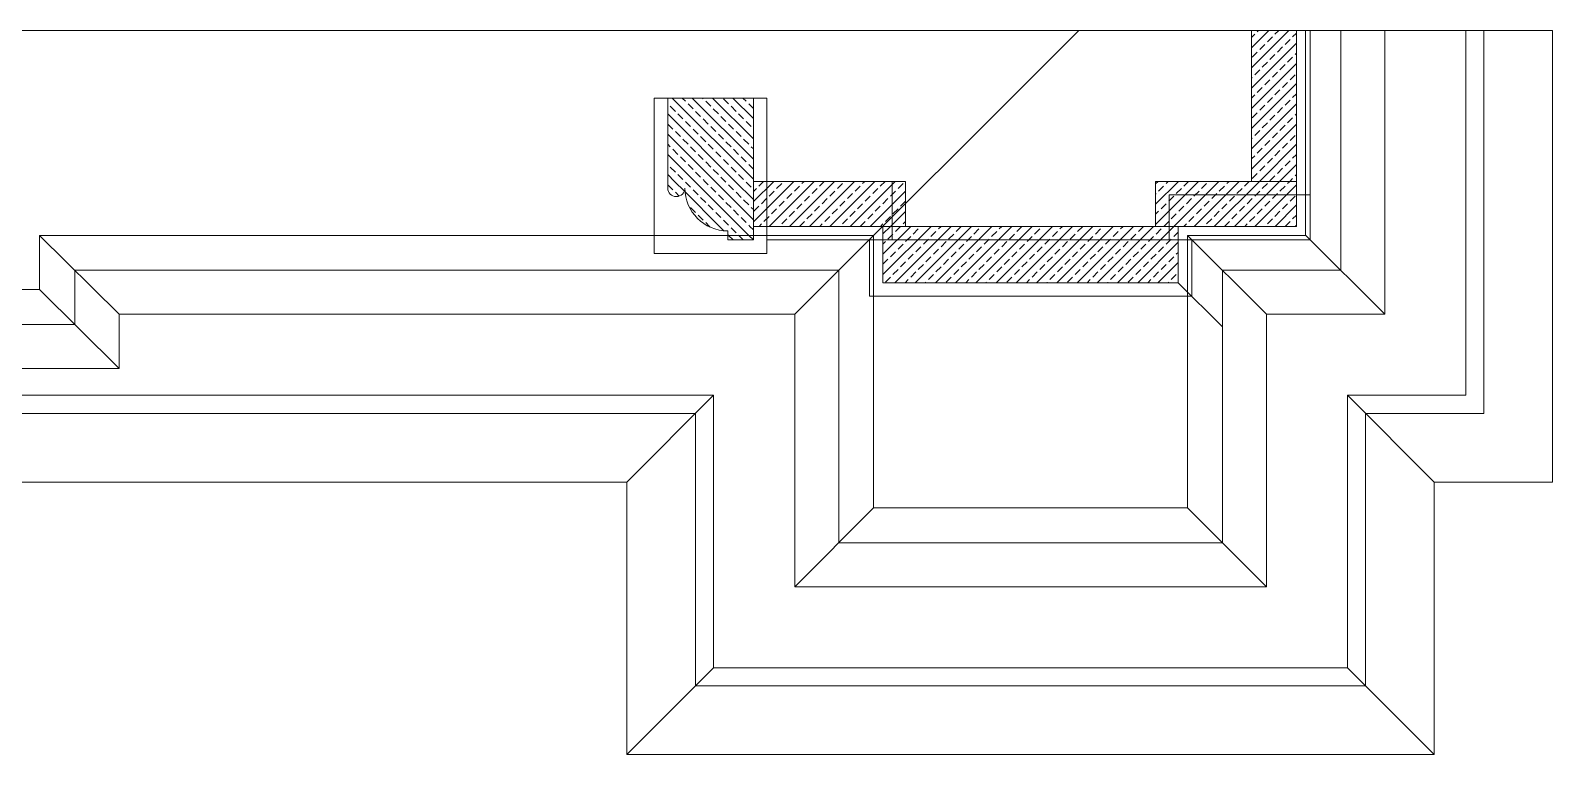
# Model space of a CAD drawing. Header units: millimetres. Extents: x -942 to 1387, y 0 to 1964.
# Drawn here: x 267 to 942, y 1643 to 1964 of the extents above; entities that cross this region are included whole.
import ezdxf

# ---------------------------------------------------------------- set-up
doc = ezdxf.new("R2010")
doc.units = ezdxf.units.MM
doc.layers.add('ceco.net 174', color=7, linetype='Continuous')

msp = doc.modelspace()

# ---------------------------------------------------------------- linework, layer by layer
at = {"layer": 'ceco.net 174', "lineweight": 5}
for p, q in [((942.12, 1964), (0, 1964)), ((605.83, 1838), (731.83, 1964)), ((808.48, 1964), (808.48, 1897)), ((808.48, 1956.33), (816.15, 1964)), ((808.48, 1947.35), (825.13, 1964)), ((808.48, 1960.82), (809.94, 1962.28)), ((811.06, 1963.4), (811.66, 1964)), ((815.55, 1958.91), (817.8, 1961.16)), ((818.92, 1962.28), (820.64, 1964)), ((823.41, 1957.79), (825.65, 1960.04)), ((826.78, 1961.16), (828.48, 1962.86)), ((828.48, 1964), (828.48, 1897)), ((832.48, 1964), (832.48, 1873)), ((834.48, 1964), (834.48, 1871)), ((848.14, 1964), (848.14, 1857.5)), ((867.72, 1964), (867.72, 1838)), ((903.58, 1964), (903.58, 1802)), ((911.58, 1964), (911.58, 1794)), ((942.12, 1964), (942.12, 1763.5)), ((808.48, 1938.37), (828.48, 1958.37)), ((808.82, 1952.18), (811.06, 1954.42)), ((812.18, 1955.55), (814.43, 1957.79)), ((816.67, 1951.06), (818.92, 1953.3)), ((820.04, 1954.42), (822.29, 1956.67)), ((824.53, 1949.93), (826.78, 1952.18)), ((827.9, 1953.3), (828.48, 1953.88)), ((808.48, 1929.39), (828.48, 1949.39)), ((809.94, 1944.32), (812.18, 1946.56)), ((813.31, 1947.69), (815.55, 1949.93)), ((817.8, 1943.2), (820.04, 1945.44)), ((821.16, 1946.56), (823.41, 1948.81)), ((808.48, 1942.86), (808.82, 1943.2)), ((808.48, 1920.41), (828.48, 1940.41)), ((811.06, 1936.46), (813.31, 1938.71)), ((814.43, 1939.83), (816.67, 1942.07)), ((822.29, 1938.71), (824.53, 1940.95)), ((825.65, 1942.07), (827.9, 1944.32)), ((543.48, 1934), (593.48, 1934)), ((543.48, 1934), (543.48, 1865)), ((549.47, 1894), (549.47, 1934)), ((587.47, 1934), (549.47, 1934)), ((587.47, 1897.92), (551.39, 1934)), ((557.33, 1932.56), (555.88, 1934)), ((587.47, 1906.9), (560.37, 1934)), ((565.19, 1933.68), (564.86, 1934)), ((568.55, 1930.31), (566.31, 1932.56)), ((587.47, 1915.88), (569.35, 1934)), ((576.41, 1931.44), (574.17, 1933.68)), ((587.47, 1924.86), (578.33, 1934)), ((584.27, 1932.56), (582.82, 1934)), ((587.47, 1933.84), (587.31, 1934)), ((587.47, 1871), (587.47, 1934)), ((593.48, 1871), (593.48, 1934)), ((808.48, 1933.88), (809.94, 1935.34)), ((815.55, 1931.97), (817.8, 1934.22)), ((818.92, 1935.34), (821.16, 1937.58)), ((823.41, 1930.85), (825.65, 1933.09)), ((826.78, 1934.22), (828.48, 1935.92)), ((579.41, 1897), (549.47, 1926.94)), ((552.84, 1928.07), (550.59, 1930.31)), ((556.21, 1924.7), (553.96, 1926.95)), ((560.7, 1929.19), (558.45, 1931.44)), ((564.06, 1925.82), (561.82, 1928.07)), ((571.92, 1926.95), (569.68, 1929.19)), ((575.29, 1923.58), (573.05, 1925.82)), ((579.78, 1928.07), (577.54, 1930.31)), ((583.15, 1924.7), (580.9, 1926.95)), ((587.47, 1929.35), (585.39, 1931.44)), ((808.48, 1911.43), (828.48, 1931.43)), ((808.82, 1925.24), (811.06, 1927.48)), ((812.18, 1928.6), (814.43, 1930.85)), ((816.67, 1924.11), (818.92, 1926.36)), ((820.04, 1927.48), (822.29, 1929.73)), ((824.53, 1922.99), (826.78, 1925.24)), ((827.9, 1926.36), (828.48, 1926.94)), ((551.72, 1920.21), (549.47, 1922.45)), ((555.08, 1916.84), (552.84, 1919.09)), ((559.57, 1921.33), (557.33, 1923.58)), ((562.94, 1917.97), (560.7, 1920.21)), ((567.43, 1922.46), (565.19, 1924.7)), ((570.8, 1919.09), (568.55, 1921.33)), ((578.66, 1920.21), (576.41, 1922.46)), ((582.03, 1916.84), (579.78, 1919.09)), ((586.52, 1921.33), (584.27, 1923.58)), ((808.48, 1902.45), (828.48, 1922.45)), ((809.94, 1917.38), (812.18, 1919.62)), ((813.31, 1920.75), (815.55, 1922.99)), ((817.8, 1916.26), (820.04, 1918.5)), ((821.16, 1919.62), (823.41, 1921.87)), ((570.43, 1897), (549.47, 1917.96)), ((550.59, 1912.35), (549.47, 1913.47)), ((558.45, 1913.48), (556.21, 1915.72)), ((561.82, 1910.11), (559.57, 1912.35)), ((566.31, 1914.6), (564.06, 1916.84)), ((569.68, 1911.23), (567.43, 1913.48)), ((574.17, 1915.72), (571.92, 1917.97)), ((577.54, 1912.35), (575.29, 1914.6)), ((585.39, 1913.48), (583.15, 1915.72)), ((587.47, 1911.39), (586.52, 1912.35)), ((808.48, 1915.92), (808.82, 1916.26)), ((811.06, 1909.52), (813.31, 1911.77)), ((812.02, 1897), (828.48, 1913.47)), ((814.43, 1912.89), (816.67, 1915.13)), ((822.29, 1911.77), (824.53, 1914.01)), ((825.65, 1915.13), (827.9, 1917.38)), ((561.45, 1897), (549.47, 1908.98)), ((553.96, 1908.99), (551.72, 1911.23)), ((557.33, 1905.62), (555.08, 1907.86)), ((565.19, 1906.74), (562.94, 1908.99)), ((568.55, 1903.37), (566.31, 1905.62)), ((573.05, 1907.86), (570.8, 1910.11)), ((576.41, 1904.5), (574.17, 1906.74)), ((580.9, 1908.99), (578.66, 1911.23)), ((584.27, 1905.62), (582.03, 1907.86)), ((808.48, 1906.94), (809.94, 1908.4)), ((815.55, 1905.03), (817.8, 1907.28)), ((818.92, 1908.4), (821.16, 1910.64)), ((823.41, 1903.91), (825.65, 1906.15)), ((826.78, 1907.28), (828.48, 1908.98)), ((552.47, 1897), (549.47, 1900)), ((552.84, 1901.13), (550.59, 1903.37)), ((556.21, 1897.76), (553.96, 1900.01)), ((560.7, 1902.25), (558.45, 1904.5)), ((564.06, 1898.88), (561.82, 1901.13)), ((571.92, 1900.01), (569.68, 1902.25)), ((574.92, 1897), (573.05, 1898.88)), ((579.78, 1901.13), (577.54, 1903.37)), ((583.15, 1897.76), (580.9, 1900.01)), ((587.47, 1902.41), (585.39, 1904.5)), ((808.82, 1898.3), (811.06, 1900.54)), ((812.18, 1901.66), (814.43, 1903.91)), ((816.67, 1897.17), (818.92, 1899.42)), ((820.04, 1900.54), (822.29, 1902.79)), ((821, 1897), (828.48, 1904.49)), ((825.49, 1897), (826.78, 1898.3)), ((827.9, 1899.42), (828.48, 1900)), ((551.72, 1893.27), (549.47, 1895.51)), ((556.83, 1892.65), (552.47, 1897)), ((554.56, 1890.43), (552.84, 1892.15)), ((572.47, 1877), (557.15, 1892.33)), ((559.57, 1894.39), (557.33, 1896.64)), ((562.94, 1891.02), (560.7, 1893.27)), ((581.45, 1877), (561.45, 1897)), ((565.94, 1897), (565.19, 1897.76)), ((567.43, 1895.51), (565.94, 1897)), ((570.8, 1892.15), (568.55, 1894.39)), ((587.47, 1879.96), (570.43, 1897)), ((575.29, 1896.64), (574.92, 1897)), ((578.66, 1893.27), (576.41, 1895.51)), ((587.47, 1888.94), (579.41, 1897)), ((582.03, 1889.9), (579.78, 1892.15)), ((586.52, 1894.39), (584.27, 1896.64)), ((654.98, 1897), (587.47, 1897)), ((587.47, 1897), (587.47, 1877)), ((587.47, 1896.97), (587.51, 1897)), ((587.47, 1887.99), (596.49, 1897)), ((587.47, 1879.01), (605.47, 1897)), ((587.47, 1892.48), (588.8, 1893.81)), ((589.92, 1894.93), (592, 1897)), ((638.83, 1897), (593.48, 1897)), ((594.41, 1890.44), (596.66, 1892.68)), ((594.45, 1877), (614.45, 1897)), ((597.78, 1893.81), (600.03, 1896.05)), ((602.27, 1889.32), (604.52, 1891.56)), ((603.43, 1877), (623.43, 1897)), ((605.64, 1892.68), (607.88, 1894.93)), ((609.01, 1896.05), (609.96, 1897)), ((612.41, 1877), (632.41, 1897)), ((613.5, 1891.56), (615.74, 1893.81)), ((616.86, 1894.93), (618.94, 1897)), ((621.35, 1890.44), (623.6, 1892.68)), ((621.39, 1877), (641.39, 1897)), ((624.72, 1893.81), (626.97, 1896.05)), ((629.21, 1889.32), (631.46, 1891.56)), ((630.37, 1877), (650.37, 1897)), ((632.58, 1892.68), (634.82, 1894.93)), ((635.95, 1896.05), (636.9, 1897)), ((639.35, 1877), (654.98, 1892.63)), ((640.44, 1891.56), (642.68, 1893.81)), ((643.8, 1894.93), (645.88, 1897)), ((648.29, 1890.44), (650.54, 1892.68)), ((648.98, 1871), (648.98, 1897)), ((651.66, 1893.81), (653.91, 1896.05)), ((654.98, 1877), (654.98, 1897)), ((765.98, 1897), (765.98, 1877)), ((828.48, 1897), (765.98, 1897)), ((765.98, 1895.87), (767.11, 1897)), ((765.98, 1886.89), (776.09, 1897)), ((765.98, 1877.91), (785.07, 1897)), ((765.98, 1891.38), (766.16, 1891.56)), ((767.28, 1892.68), (769.53, 1894.93)), ((770.65, 1896.05), (771.6, 1897)), ((774.05, 1877), (794.05, 1897)), ((775.14, 1891.56), (777.39, 1893.81)), ((778.51, 1894.93), (780.58, 1897)), ((783, 1890.44), (785.24, 1892.68)), ((783.03, 1877), (803.03, 1897)), ((786.37, 1893.81), (788.61, 1896.05)), ((790.86, 1889.32), (793.1, 1891.56)), ((792.02, 1877), (812.02, 1897)), ((794.22, 1892.68), (796.47, 1894.93)), ((797.59, 1896.05), (798.54, 1897)), ((801, 1877), (821, 1897)), ((802.08, 1891.56), (804.33, 1893.81)), ((805.45, 1894.93), (807.52, 1897)), ((809.94, 1890.44), (812.18, 1892.68)), ((809.98, 1877), (828.48, 1895.51)), ((813.31, 1893.81), (815.55, 1896.05)), ((817.8, 1889.32), (820.04, 1891.56)), ((821.16, 1892.68), (823.41, 1894.93)), ((824.53, 1896.05), (825.49, 1897)), ((828.48, 1897), (828.48, 1877)), ((561.82, 1883.17), (559.57, 1885.41)), ((566.31, 1887.66), (564.06, 1889.9)), ((569.68, 1884.29), (567.43, 1886.53)), ((574.17, 1888.78), (571.92, 1891.02)), ((577.54, 1885.41), (575.29, 1887.66)), ((585.39, 1886.53), (583.15, 1888.78)), ((587.47, 1884.45), (586.52, 1885.41)), ((587.68, 1883.7), (589.92, 1885.95)), ((591.04, 1887.07), (593.29, 1889.32)), ((595.53, 1882.58), (597.78, 1884.83)), ((598.9, 1885.95), (601.15, 1888.19)), ((606.76, 1884.83), (609.01, 1887.07)), ((610.13, 1888.19), (612.37, 1890.44)), ((614.62, 1883.7), (616.86, 1885.95)), ((617.99, 1887.07), (620.23, 1889.32)), ((622.48, 1882.58), (624.72, 1884.83)), ((625.84, 1885.95), (628.09, 1888.19)), ((633.7, 1884.83), (635.95, 1887.07)), ((637.07, 1888.19), (639.31, 1890.44)), ((641.56, 1883.7), (643.8, 1885.95)), ((644.93, 1887.07), (647.17, 1889.32)), ((649.42, 1882.58), (651.66, 1884.83)), ((652.78, 1885.95), (654.98, 1888.14)), ((768.4, 1884.83), (770.65, 1887.07)), ((771.77, 1888.19), (774.02, 1890.44)), ((771.98, 1871), (771.98, 1891)), ((771.98, 1891), (834.48, 1891)), ((776.26, 1883.7), (778.51, 1885.95)), ((779.63, 1887.07), (781.88, 1889.32)), ((784.12, 1882.58), (786.37, 1884.83)), ((787.49, 1885.95), (789.73, 1888.19)), ((795.35, 1884.83), (797.59, 1887.07)), ((798.71, 1888.19), (800.96, 1890.44)), ((803.2, 1883.7), (805.45, 1885.95)), ((806.57, 1887.07), (808.82, 1889.32)), ((811.06, 1882.58), (813.31, 1884.83)), ((814.43, 1885.95), (816.67, 1888.19)), ((818.96, 1877), (828.48, 1886.53)), ((822.29, 1884.83), (824.53, 1887.07)), ((825.65, 1888.19), (827.9, 1890.44)), ((565.19, 1879.8), (562.94, 1882.04)), ((567.98, 1877), (566.31, 1878.68)), ((573.05, 1880.92), (570.8, 1883.17)), ((576.41, 1877.55), (574.17, 1879.8)), ((580.9, 1882.04), (578.66, 1884.29)), ((584.27, 1878.68), (582.03, 1880.92)), ((589.96, 1877), (591.04, 1878.09)), ((592.17, 1879.21), (594.41, 1881.46)), ((600.03, 1878.09), (602.27, 1880.34)), ((603.39, 1881.46), (605.64, 1883.7)), ((607.92, 1877), (610.13, 1879.21)), ((611.25, 1880.34), (613.5, 1882.58)), ((616.9, 1877), (617.99, 1878.09)), ((619.11, 1879.21), (621.35, 1881.46)), ((626.97, 1878.09), (629.21, 1880.34)), ((630.33, 1881.46), (632.58, 1883.7)), ((634.86, 1877), (637.07, 1879.21)), ((638.19, 1880.34), (640.44, 1882.58)), ((643.84, 1877), (644.93, 1878.09)), ((646.05, 1879.21), (648.29, 1881.46)), ((648.33, 1877), (654.98, 1883.65)), ((653.91, 1878.09), (654.98, 1879.16)), ((765.98, 1882.4), (767.28, 1883.7)), ((769.56, 1877), (771.77, 1879.21)), ((772.89, 1880.34), (775.14, 1882.58)), ((778.54, 1877), (779.63, 1878.09)), ((780.75, 1879.21), (783, 1881.46)), ((788.61, 1878.09), (790.86, 1880.34)), ((791.98, 1881.46), (794.22, 1883.7)), ((796.51, 1877), (798.71, 1879.21)), ((799.84, 1880.34), (802.08, 1882.58)), ((805.49, 1877), (806.57, 1878.09)), ((807.69, 1879.21), (809.94, 1881.46)), ((815.55, 1878.09), (817.8, 1880.34)), ((818.92, 1881.46), (821.16, 1883.7)), ((823.45, 1877), (825.65, 1879.21)), ((826.78, 1880.34), (828.48, 1882.04)), ((270.71, 1873), (305.95, 1838)), ((270.71, 1873), (270.71, 1848.92)), ((640.83, 1873), (270.71, 1873)), ((568.33, 1876.65), (567.98, 1877)), ((574.4, 1875.08), (572.47, 1877)), ((576.07, 1871), (576.07, 1875)), ((576.47, 1873), (576.07, 1873.4)), ((578.47, 1871), (576.47, 1873)), ((579.78, 1874.19), (577.54, 1876.43)), ((580.96, 1873), (580.9, 1873.06)), ((582.96, 1871), (580.96, 1873)), ((585.45, 1873), (581.45, 1877)), ((585.94, 1877), (585.39, 1877.55)), ((587.45, 1871), (585.45, 1873)), ((587.47, 1875.47), (585.94, 1877)), ((654.98, 1877), (587.47, 1877)), ((640.83, 1873), (640.83, 1752)), ((775.98, 1877), (644.98, 1877)), ((644.98, 1877), (644.98, 1852)), ((644.98, 1873.65), (648.33, 1877)), ((644.98, 1864.67), (657.31, 1877)), ((644.98, 1855.69), (666.29, 1877)), ((647.17, 1871.36), (649.42, 1873.6)), ((650.27, 1852), (675.27, 1877)), ((650.54, 1874.72), (652.78, 1876.97)), ((655.03, 1870.23), (657.27, 1872.48)), ((658.4, 1873.6), (660.64, 1875.85)), ((659.25, 1852), (684.25, 1877)), ((661.76, 1876.97), (661.8, 1877)), ((662.89, 1869.11), (665.13, 1871.36)), ((666.25, 1872.48), (668.5, 1874.72)), ((668.23, 1852), (693.23, 1877)), ((669.62, 1875.85), (670.78, 1877)), ((674.11, 1871.36), (676.36, 1873.6)), ((677.21, 1852), (702.21, 1877)), ((677.48, 1874.72), (679.72, 1876.97)), ((681.97, 1870.23), (684.21, 1872.48)), ((685.34, 1873.6), (687.58, 1875.85)), ((686.19, 1852), (711.19, 1877)), ((688.71, 1876.97), (688.74, 1877)), ((689.83, 1869.11), (692.07, 1871.36)), ((693.2, 1872.48), (695.44, 1874.72)), ((695.17, 1852), (720.17, 1877)), ((696.56, 1875.85), (697.72, 1877)), ((701.05, 1871.36), (703.3, 1873.6)), ((704.15, 1852), (729.15, 1877)), ((704.42, 1874.72), (706.67, 1876.97)), ((708.91, 1870.23), (711.16, 1872.48)), ((712.28, 1873.6), (714.52, 1875.85)), ((713.13, 1852), (738.13, 1877)), ((715.65, 1876.97), (715.68, 1877)), ((716.77, 1869.11), (719.01, 1871.36)), ((720.14, 1872.48), (722.38, 1874.72)), ((722.11, 1852), (747.11, 1877)), ((723.5, 1875.85), (724.66, 1877)), ((727.99, 1871.36), (730.24, 1873.6)), ((731.09, 1852), (756.09, 1877)), ((731.36, 1874.72), (733.61, 1876.97)), ((735.85, 1870.23), (738.1, 1872.48)), ((739.22, 1873.6), (741.46, 1875.85)), ((740.07, 1852), (765.07, 1877)), ((742.59, 1876.97), (742.62, 1877)), ((743.71, 1869.11), (745.95, 1871.36)), ((747.08, 1872.48), (749.32, 1874.72)), ((749.05, 1852), (774.05, 1877)), ((750.44, 1875.85), (751.6, 1877)), ((754.93, 1871.36), (757.18, 1873.6)), ((758.3, 1874.72), (760.55, 1876.97)), ((762.79, 1870.23), (765.04, 1872.48)), ((828.48, 1877), (765.98, 1877)), ((766.16, 1873.6), (768.4, 1875.85)), ((769.53, 1876.97), (769.56, 1877)), ((770.65, 1869.11), (772.89, 1871.36)), ((774.02, 1872.48), (775.98, 1874.44)), ((775.98, 1877), (775.98, 1852)), ((815.12, 1838), (780.12, 1873)), ((832.48, 1873), (780.12, 1873)), ((780.12, 1873), (780.12, 1752)), ((827.94, 1877), (828.48, 1877.55)), ((867.64, 1838), (832.64, 1873)), ((593.48, 1865), (543.48, 1865)), ((587.47, 1871), (576.07, 1871)), ((593.48, 1871), (593.48, 1865)), ((638.98, 1871), (593.48, 1871)), ((638.83, 1871), (781.98, 1871)), ((638.98, 1871), (638.98, 1846)), ((644.98, 1869.16), (646.05, 1870.23)), ((648.29, 1863.5), (650.54, 1865.74)), ((651.66, 1866.87), (653.91, 1869.11)), ((656.15, 1862.38), (658.4, 1864.62)), ((659.52, 1865.74), (661.76, 1867.99)), ((667.38, 1864.62), (669.62, 1866.87)), ((670.74, 1867.99), (672.99, 1870.23)), ((675.23, 1863.5), (677.48, 1865.74)), ((678.6, 1866.87), (680.85, 1869.11)), ((683.09, 1862.38), (685.34, 1864.62)), ((686.46, 1865.74), (688.71, 1867.99)), ((694.32, 1864.62), (696.56, 1866.87)), ((697.69, 1867.99), (699.93, 1870.23)), ((702.18, 1863.5), (704.42, 1865.74)), ((705.54, 1866.87), (707.79, 1869.11)), ((710.03, 1862.38), (712.28, 1864.62)), ((713.4, 1865.74), (715.65, 1867.99)), ((721.26, 1864.62), (723.5, 1866.87)), ((724.63, 1867.99), (726.87, 1870.23)), ((729.12, 1863.5), (731.36, 1865.74)), ((732.48, 1866.87), (734.73, 1869.11)), ((736.97, 1862.38), (739.22, 1864.62)), ((740.34, 1865.74), (742.59, 1867.99)), ((748.2, 1864.62), (750.44, 1866.87)), ((751.57, 1867.99), (753.81, 1870.23)), ((756.06, 1863.5), (758.3, 1865.74)), ((758.03, 1852), (775.98, 1869.95)), ((759.42, 1866.87), (761.67, 1869.11)), ((763.91, 1862.38), (766.16, 1864.62)), ((767.28, 1865.74), (769.53, 1867.99)), ((775.14, 1864.62), (775.98, 1865.46)), ((781.98, 1871), (781.98, 1846)), ((834.48, 1871), (781.98, 1871)), ((644.98, 1860.18), (647.17, 1862.38)), ((649.42, 1855.64), (651.66, 1857.88)), ((652.78, 1859.01), (655.03, 1861.25)), ((660.64, 1857.88), (662.89, 1860.13)), ((664.01, 1861.25), (666.25, 1863.5)), ((668.5, 1856.76), (670.74, 1859.01)), ((671.87, 1860.13), (674.11, 1862.38)), ((676.36, 1855.64), (678.6, 1857.88)), ((679.72, 1859.01), (681.97, 1861.25)), ((687.58, 1857.88), (689.83, 1860.13)), ((690.95, 1861.25), (693.2, 1863.5)), ((695.44, 1856.76), (697.69, 1859.01)), ((698.81, 1860.13), (701.05, 1862.38)), ((703.3, 1855.64), (705.54, 1857.88)), ((706.67, 1859.01), (708.91, 1861.25)), ((714.52, 1857.88), (716.77, 1860.13)), ((717.89, 1861.25), (720.14, 1863.5)), ((722.38, 1856.76), (724.63, 1859.01)), ((725.75, 1860.13), (727.99, 1862.38)), ((730.24, 1855.64), (732.48, 1857.88)), ((733.61, 1859.01), (735.85, 1861.25)), ((741.46, 1857.88), (743.71, 1860.13)), ((744.83, 1861.25), (747.08, 1863.5)), ((749.32, 1856.76), (751.57, 1859.01)), ((752.69, 1860.13), (754.93, 1862.38)), ((757.18, 1855.64), (759.42, 1857.88)), ((760.55, 1859.01), (762.79, 1861.25)), ((767.02, 1852), (775.98, 1860.97)), ((768.4, 1857.88), (770.65, 1860.13)), ((771.77, 1861.25), (774.02, 1863.5)), ((286.37, 1857.5), (286.37, 1833.42)), ((625.33, 1857.5), (286.37, 1857.5)), ((625.33, 1857.5), (625.33, 1736.5)), ((775.98, 1852), (644.98, 1852)), ((646.05, 1852.27), (648.29, 1854.52)), ((654.76, 1852), (656.15, 1853.39)), ((657.27, 1854.52), (659.52, 1856.76)), ((663.74, 1852), (664.01, 1852.27)), ((665.13, 1853.39), (667.38, 1855.64)), ((672.99, 1852.27), (675.23, 1854.52)), ((681.7, 1852), (683.09, 1853.39)), ((684.21, 1854.52), (686.46, 1856.76)), ((690.68, 1852), (690.95, 1852.27)), ((692.07, 1853.39), (694.32, 1855.64)), ((699.93, 1852.27), (702.18, 1854.52)), ((708.64, 1852), (710.03, 1853.39)), ((711.16, 1854.52), (713.4, 1856.76)), ((717.62, 1852), (717.89, 1852.27)), ((719.01, 1853.39), (721.26, 1855.64)), ((726.87, 1852.27), (729.12, 1854.52)), ((735.58, 1852), (736.97, 1853.39)), ((738.1, 1854.52), (740.34, 1856.76)), ((744.56, 1852), (744.83, 1852.27)), ((745.95, 1853.39), (748.2, 1855.64)), ((753.81, 1852.27), (756.06, 1854.52)), ((762.52, 1852), (763.91, 1853.39)), ((765.04, 1854.52), (767.28, 1856.76)), ((771.51, 1852), (771.77, 1852.27)), ((772.89, 1853.39), (775.14, 1855.64)), ((795.62, 1832.36), (775.98, 1852)), ((848.14, 1857.5), (795.62, 1857.5)), ((795.62, 1857.5), (795.62, 1736.5)), ((270.71, 1848.92), (0, 1848.92)), ((305.95, 1813.92), (270.71, 1848.92)), ((781.98, 1846), (638.98, 1846)), ((605.83, 1838), (305.95, 1838)), ((305.95, 1838), (305.95, 1813.92)), ((605.83, 1838), (605.83, 1717)), ((815.12, 1838), (815.12, 1717)), ((867.72, 1838), (815.12, 1838)), ((286.37, 1833.42), (0, 1833.42)), ((305.95, 1813.92), (0, 1813.92)), ((569.83, 1802), (0, 1802)), ((531.33, 1763.5), (569.83, 1802)), ((569.83, 1802), (569.83, 1681)), ((889.62, 1763.5), (851.12, 1802)), ((903.58, 1802), (851.12, 1802)), ((851.12, 1802), (851.12, 1681)), ((561.83, 1794), (0, 1794)), ((561.83, 1794), (561.83, 1673)), ((911.58, 1794), (859.12, 1794)), ((859.12, 1794), (859.12, 1673)), ((531.33, 1763.5), (0, 1763.5)), ((531.33, 1763.5), (531.33, 1642.5)), ((889.62, 1763.5), (889.62, 1642.5)), ((942.12, 1763.5), (889.62, 1763.5)), ((640.83, 1752), (605.83, 1717)), ((780.12, 1752), (640.83, 1752)), ((780.12, 1752), (815.12, 1717)), ((795.62, 1736.5), (625.33, 1736.5)), ((815.12, 1717), (605.83, 1717)), ((569.83, 1681), (531.33, 1642.5)), ((851.12, 1681), (569.83, 1681)), ((851.12, 1681), (889.62, 1642.5)), ((859.12, 1673), (561.83, 1673)), ((889.62, 1642.5), (531.33, 1642.5)), ((889.62, 1642.5), (889.62, 1642.5))]:
    msp.add_line(p, q, dxfattribs=at)
for centre, radius, end in [((553.27, 1894), 3.8, 0), ((576.07, 1894), 19, 270)]:
    msp.add_arc(centre, radius, 180, end, dxfattribs=at)

doc.saveas('drawing.dxf')
